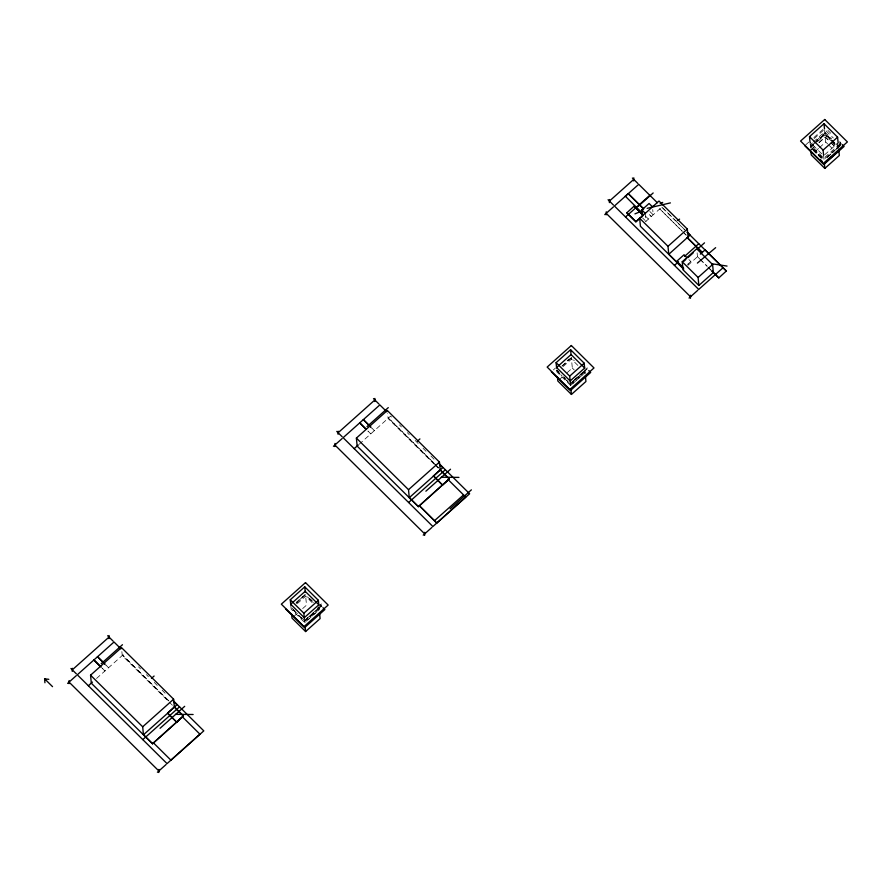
<?xml version="1.0" encoding="UTF-8"?>
<svg xmlns="http://www.w3.org/2000/svg" width="892" height="892" viewBox="0 0 892 892"><rect width="100%" height="100%" fill="white"/><g stroke="black" fill="none" stroke-linecap="round" stroke-linejoin="round"><path stroke-width="0.67" stroke-dasharray="4.46 3.34" d="M838.424 145.864L840.665 141.906M838.502 146.767L840.766 142.898M838.547 147.169L840.855 143.902M319.091 607.898L321.421 604.888M584.918 370.793L587.248 367.783M840.955 144.905L838.58 147.548L838.134 142.776M319.124 608.322L321.521 605.891M587.349 368.786L570.445 384.039L563.644 377.316M319.726 605.412L321.332 603.884M96.548 678.455L125.114 652.966M359.197 444.249L390.596 416.107L392.58 418.192M645.507 221.729L661.819 207.033L675.5 220.569M553.375 369.912L555.404 368.095M805.766 144.794L808.81 142.084M813.883 137.558L823.015 129.407M814.173 138.55L823.494 130.243M296.133 602.434L305.454 594.128L296.2 603.07M567.145 360.714L569.219 358.874M562.027 365.965L571.348 357.647L573.288 359.576M296.211 603.293L305.532 594.975L306.502 605.155L302.355 608.846M562.049 366.188L571.371 357.882L574.281 360.758M812.333 142.876L810.259 144.727L823.862 158.185L838.391 145.273L835.447 142.363M813.37 141.951L824.766 131.793L831.567 138.528M812.456 144.103L810.382 145.942L823.985 159.412L838.502 146.5L832.649 140.702M816.593 140.401L824.877 133.019L831.678 139.743M297.37 603.583L305.655 596.191L312.456 602.925M563.198 366.478L571.482 359.097L578.284 365.82M813.537 143.768L810.438 146.533L822.089 158.074M814.574 142.843L824.933 133.599L838.536 147.057M813.56 143.98L810.46 146.756L822.112 158.297M814.597 143.066L824.955 133.822L838.558 147.28L832.336 152.822M821.186 157.862L810.505 147.28L813.615 144.515M814.652 143.59L825.011 134.346L830.831 140.122M813.66 145.017L810.549 147.793L821.242 158.363M817.808 141.326L825.055 134.859L830.887 140.624M810.75 149.845L814.887 146.154M819.034 142.464L825.245 136.911L830.106 141.728M810.772 150.068L814.909 146.377M819.057 142.675L825.267 137.134L830.129 141.94M687.743 264.255L690.854 261.479L687.765 264.389M293.033 617.164L297.181 613.462M558.86 380.059L561.971 377.294M567.145 372.666L572.329 368.05L571.337 357.58M815.377 151.272L818.477 148.496M819.514 147.57L825.736 142.029L824.531 129.318L833.273 137.97M687.832 265.448L699.384 254.967M824.665 154.784L838.157 142.798M304.562 620.52L319.057 607.586L304.585 620.542L301.641 617.632M570.389 383.415L573.489 380.639L570.412 383.437M574.526 379.724L576.6 377.873M580.748 374.183L584.884 370.481M574.548 379.747L578.696 376.045M579.733 375.119L584.907 370.503M319.135 608.232L304.618 621.144L291.015 607.686M319.158 608.456L304.64 621.367L291.037 607.909M584.985 371.362L570.467 384.274L560.756 374.651M570.579 385.489L585.085 372.555L570.601 385.511L556.976 372.031M827.14 157.226L838.558 147.08M827.163 157.449L831.333 153.77M827.899 130.422L830.753 133.243M839.327 141.728L841.234 143.612M831.801 141.081L838.603 147.804M831.857 141.594L838.658 148.317M831.076 142.687L836.908 148.451M831.099 142.91L836.93 148.674M825.736 142.029L827.676 143.958M828.646 144.917L834.477 150.681M821.688 153.792L810.025 142.252L810.505 147.28M676.471 221.539L684.287 229.277M661.831 207.167L684.811 229.913M682.213 231.128L659.745 208.884L682.224 231.262M683.194 232.098L686.126 234.997M683.205 232.232L686.138 235.131M697.477 256.673L699.417 258.613M700.376 259.55L707.166 266.273L697.488 256.829L697.109 252.826M708.125 267.21L711.036 270.109M708.148 267.377L713.355 272.528M649.833 211.482L653.234 214.849L652.721 209.508M649.354 214.526L651.294 216.566L648.406 213.712M645.496 216.165L648.384 219.019M688.914 259.561L690.865 261.624M642.574 217.949L645.128 220.469M572.329 368.05L574.27 369.979M558.726 371.875L556.786 369.957L557.087 373.135M563.588 376.68L565.528 378.609M556.842 370.581L559.763 373.469M556.864 370.804L559.786 373.692M399.449 424.871L401.433 426.945M407.321 432.653L409.305 434.738M415.193 440.447L418.147 443.502M423.053 448.23L426.019 451.285M430.925 456.024L434.872 460.049M438.585 467.698L388.421 418.047L438.596 467.832M434.304 464.264L388.076 418.504L387.574 413.163M435.285 465.234L438.24 468.155M371.618 427.792L374.417 430.68L371.641 427.926M367.995 431.026L370.793 433.913L368.006 431.159M320.094 604.843L322.001 606.727M310.316 598.933L312.256 600.851M309.401 598.599L312.312 601.487M307.484 596.904L313.304 602.669M317.307 607.731L319.258 609.649L304.774 622.605L291.149 609.124M291.929 608.021L297.761 613.785M138.539 666.837L140.523 668.922M146.411 674.62L148.395 676.705M154.283 682.413L157.248 685.469M162.143 690.196L165.109 693.251M168.822 700.9L122.594 655.141L168.844 701.034M172.412 705.26L122.249 655.609L121.87 651.606M105.791 664.886L108.59 667.785L105.802 665.031M102.167 668.119L104.966 671.018L102.179 668.264M823.628 155.71L823.985 159.412M645.228 213.311L645.975 221.305M584.817 369.734L585.185 373.659M570.155 380.973L570.69 386.593M318.79 604.776L319.258 609.649L304.752 622.583L304.295 617.699M290.692 604.241L291.394 611.689"/><path stroke-width="1.34" d="M69.007 683.64L69.119 680.563M72.241 671.375L72.341 668.298M108.98 638.616L109.08 635.539M158.798 772.505L158.899 769.428M334.834 446.546L334.946 443.458M338.068 434.281L338.18 431.204M374.807 401.512L374.908 398.434M424.625 535.401L424.737 532.323M606.159 214.872L606.259 211.794M609.381 202.607L609.492 199.529M633.699 180.931L633.799 177.843M690.453 298.307L690.564 295.23M72.297 669.836L109.025 637.078M338.124 432.743L374.852 399.973M67.614 683.395L76.311 675.634M333.441 446.301L342.138 438.541M609.437 201.068L633.755 179.392M101.197 663.693L122.46 644.726M367.025 426.599L388.288 407.622M625.303 196.296L628.191 193.575L643.589 208.806M604.754 214.626L613.462 206.866M90.56 675.188L121.49 647.603L173.617 699.194L174.375 707.2L143.445 734.796L142.687 726.79L90.56 675.188L91.307 683.194L152.51 743.761L182.47 716.9L199.919 734.172L170.93 760.174L153.48 742.902M356.387 438.095L387.318 410.498L439.455 462.101L440.202 470.106L409.272 497.691L408.514 489.686L356.387 438.095L357.146 446.089L418.337 506.667L448.297 479.796L465.747 497.078L436.757 523.08L419.296 505.664L436.745 522.935M88.386 685.736L92.467 682.09M354.213 448.631L358.294 444.997M634.056 206.208L643.143 215.318L635.884 221.785L626.82 212.809L634.056 206.208L643.121 215.173M625.526 216.968L649.844 195.281M638.282 206.242L653.167 192.962M642.452 216.611L641.827 209.943L649.075 203.476L652.476 206.844M635.884 221.785L658.998 201.023L687.331 229.066L688.089 237.071M151.484 678.366L154.093 676.036M417.311 441.261L419.92 438.931M687.219 232.176L690.152 235.075L668.755 254.309L667.996 246.304L687.331 229.066M142.687 726.79L173.617 699.194M408.514 489.686L439.455 462.101M290.759 604.999L290.268 599.77L304.763 586.836L318.366 600.294L318.868 605.523M556.586 367.894L556.095 362.665L570.601 349.731L584.193 363.189L584.695 368.429M809.992 141.884L809.501 136.643L823.996 123.709L837.599 137.178L838.09 142.408M167.596 713.065L174.353 706.888L183.429 716.008L152.51 743.761M433.423 475.96L440.18 469.794L449.256 478.904L418.337 506.667M686.985 257.777L684.053 254.755L676.805 261.222L683.606 267.946M142.809 739.602L179.548 706.832M408.636 502.497L445.376 469.738M674.463 265.403L678.522 261.78M684.599 256.361L698.782 243.717M682.235 261.757L696.73 248.823L712.596 264.534L713.355 272.528L698.86 285.462L682.993 269.763L682.235 261.757L698.101 277.468L698.86 285.462M160.047 728.307L184.7 706.319M425.874 491.202L450.527 469.214M683.829 261.289L685.892 259.449M687.966 257.598L693.129 252.994M697.265 249.303L704.513 242.847M700.343 254.142L705.115 249.86L726.434 271.101L687.23 232.31M183.417 715.863L176.683 722.208L167.596 713.098M449.245 478.77L442.51 485.114L433.412 475.826L442.499 484.969M304.362 618.457L303.871 613.228L318.366 600.294M570.189 381.363L569.698 376.123L584.193 363.189M823.595 155.342L823.104 150.101L837.599 137.178M824.353 163.314L827.475 160.56M829.527 158.687L831.623 156.869M835.737 153.145L838.87 150.402M824.364 163.526L838.893 150.614M698.101 277.468L712.596 264.534M291.628 614.164L291.996 618.089L305.599 631.547L320.094 618.613L319.604 613.373M557.455 377.06L557.823 380.984L571.426 394.442L585.933 381.508L585.431 376.279M810.861 151.038L811.229 154.963L824.832 168.421L839.327 155.498L838.837 150.257M450.114 508.83L471.377 489.853M157.405 772.26L166.102 764.5M423.232 535.155L431.929 527.395M689.059 298.062L697.756 290.301M723.033 267.756L698.726 289.432L614.421 206.007L638.739 184.321L657.359 202.752M712.017 271.213L718.796 277.914L726.423 270.945M697.41 263.084L715.64 247.664M677.273 220.525L679.604 219.12M634.959 213.868L642.53 210.746M651.361 207.1L653.881 206.052M660.192 203.454L662.723 202.417M647.146 208.338L670.416 202.897M441.317 477.242L458.945 477.398M175.49 714.336L193.118 714.503M44.934 682.77L44.6 678.812L48.804 679.325M711.939 263.776L727.047 266.072M842.182 144.56L844.088 146.444L823.784 164.541L804.751 145.697M809.501 136.643L823.104 150.101M820.484 159.679L822.424 161.608M632.395 178.043L637.825 183.429M712.006 271.045L718.796 277.914M643.6 208.951L628.191 193.575M641.827 209.943L645.228 213.311M625.281 196.162L642.619 213.444M667.996 246.304L639.664 218.261L640.423 226.267L683.718 269.116L668.744 254.175M635.873 221.64L626.82 212.809M608.076 199.73L613.518 205.104M606.203 213.333L690.508 296.768M588.776 370.57L590.682 372.455L570.378 390.562L551.345 371.719M556.095 362.665L569.698 376.123M373.492 398.624L378.933 404.009M386.749 411.736L379.847 404.912L343.119 437.682L432.888 526.525L469.627 493.767L439.009 463.472M439.778 464.777L442.733 467.698L440.559 469.638M440.191 469.928L449.256 478.904M370.693 426.878L363.267 419.53L370.704 427.012M366.144 429.186L359.643 422.763L366.155 429.32M409.261 497.558L418.326 506.522M336.763 431.393L342.205 436.779M334.89 445.008L424.681 533.862M322.949 607.675L324.855 609.559L304.551 627.667L285.518 608.823M290.268 599.77L303.871 613.228M107.664 635.728L113.106 641.114M120.922 648.841L114.02 642.006L77.292 674.787L167.049 763.619L203.8 730.871L173.182 700.566M173.951 701.881L176.906 704.803L174.732 706.743M174.364 707.033L183.429 716.008M176.661 722.041L167.607 713.232M104.866 663.971L97.44 656.623L104.877 664.105M101.242 667.205L93.816 659.857L100.328 666.424M143.434 734.651L152.499 743.627M70.936 668.487L76.377 673.873M69.063 682.101L158.854 770.967M44.6 678.812L52.539 686.662M823.996 123.709L824.498 128.95M824.342 163.191L824.832 168.421M570.601 349.731L571.092 354.971M570.936 389.213L571.426 394.442M463.494 494.971L434.482 520.694M304.763 586.836L305.265 592.065M305.109 626.307L305.599 631.547M305.499 582.61L281.337 604.174L304.005 626.608L328.167 605.044L305.499 582.61M571.326 345.516L547.164 367.069L569.832 389.503L593.994 367.95L571.326 345.516M824.732 119.495L800.57 141.047L823.238 163.481L847.4 141.928L824.732 119.495M305.187 591.307L290.692 604.241L304.295 617.699L318.812 604.798L305.187 591.307M571.058 354.581L556.552 367.504L570.155 380.973L584.673 368.062L571.058 354.581M702.216 252.469L687.253 237.662L702.216 252.469"/></g></svg>
